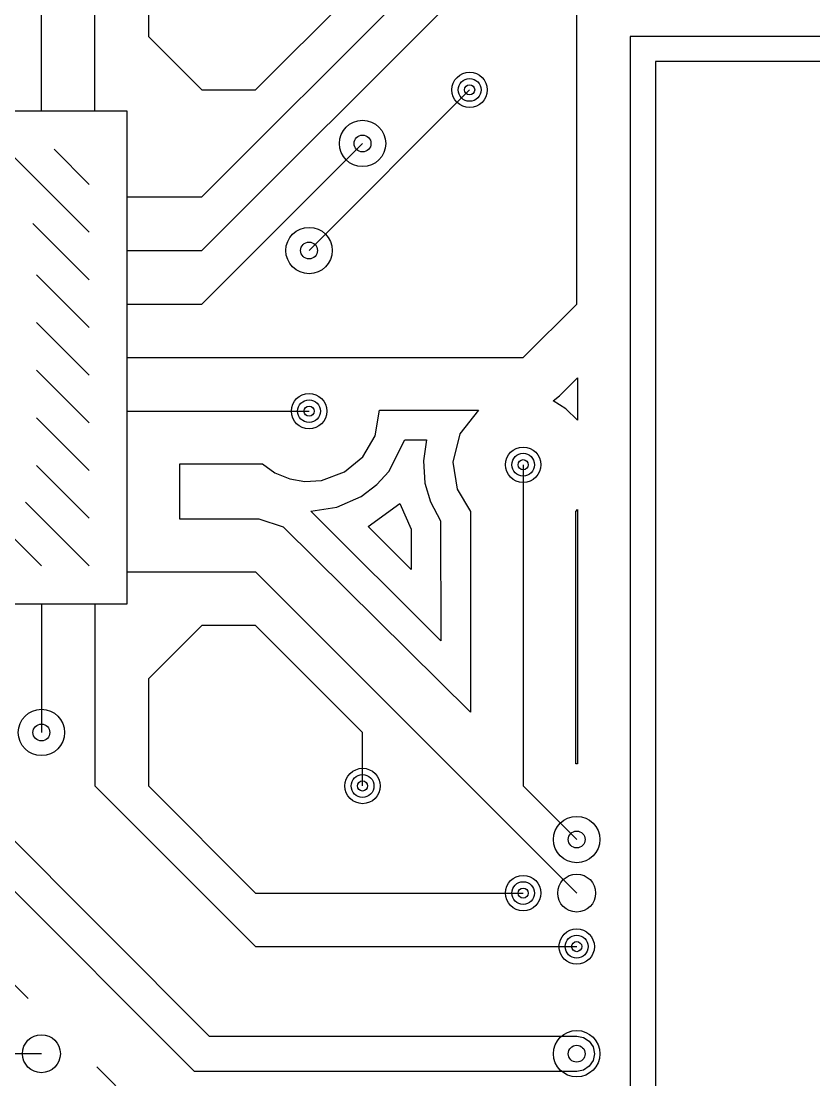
# Model space of a CAD drawing. Extents: x 7 to 280, y 7 to 360.
# Drawn here: x 70.64 to 89.45, y 172.1 to 197.21 of the extents above; entities that cross this region are included whole.
import ezdxf

# ---------------------------------------------------------------- set-up
doc = ezdxf.new("R2010")
doc.units = 0
doc.layers.add('SCORE', color=5, linetype='CONTINUOUS')

msp = doc.modelspace()

# ---------------------------------------------------------------- linework, layer by layer
at = {"layer": 'SCORE'}
for p, q in [((71.12, 196.85), (71.12, 224.79)), ((72.39, 196.85), (72.39, 218.44)), ((74.93, 191.77), (100.33, 217.17)), ((76.2, 195.58), (88.9, 208.28)), ((74.93, 193.04), (83.82, 201.93)), ((73.66, 199.39), (73.66, 196.85)), ((83.82, 190.5), (83.82, 199.39)), ((71.12, 195.072), (71.12, 196.85)), ((72.39, 195.072), (72.39, 196.85)), ((73.66, 196.85), (74.93, 195.58)), ((156.21, 196.85), (85.09, 196.85)), ((85.09, 196.85), (85.09, 163.83)), ((155.61, 196.25), (85.69, 196.25)), ((85.69, 196.25), (85.69, 164.43)), ((74.93, 195.58), (76.2, 195.58)), ((81.28, 195.58), (77.47, 191.77)), ((73.152, 195.072), (61.468, 195.072)), ((73.152, 183.388), (73.152, 195.072)), ((70.2876, 194.172), (72.252, 192.2076)), ((71.419, 194.172), (72.252, 193.339)), ((74.93, 190.5), (78.74, 194.31)), ((73.152, 193.04), (74.93, 193.04)), ((70.9146, 192.4137), (72.252, 191.0762)), ((73.152, 191.77), (74.93, 191.77)), ((71.004, 191.1929), (72.252, 189.9449)), ((73.152, 190.5), (74.93, 190.5)), ((82.55, 189.23), (83.82, 190.5)), ((71.004, 190.0615), (72.252, 188.8135)), ((73.152, 189.23), (74.93, 189.23)), ((74.93, 189.23), (82.55, 189.23)), ((71.004, 188.9301), (72.252, 187.6821)), ((83.409, 188.3224), (83.84, 188.7522)), ((83.84, 188.7522), (83.84, 187.7495)), ((83.2591, 188.2014), (83.409, 188.3224)), ((83.5611, 188.0187), (83.2591, 188.2014)), ((73.152, 187.96), (74.93, 187.96)), ((74.93, 187.96), (77.47, 187.96)), ((79.035, 187.3782), (79.1393, 187.98)), ((79.1393, 187.98), (81.4905, 187.98)), ((81.4905, 187.98), (81.0496, 187.4224)), ((83.84, 187.7495), (83.5611, 188.0187)), ((71.004, 187.7987), (72.252, 186.5507)), ((78.7433, 186.8801), (79.035, 187.3782)), ((81.0496, 187.4224), (80.8815, 186.7513)), ((79.3609, 186.5319), (79.7397, 187.28)), ((79.7397, 187.28), (80.2551, 187.28)), ((80.2551, 187.28), (80.1823, 186.7857)), ((78.3106, 186.5174), (78.7433, 186.8801)), ((71.004, 186.6674), (72.252, 185.4194)), ((74.402, 185.4), (74.402, 186.71)), ((74.402, 186.71), (76.3632, 186.71)), ((76.3632, 186.71), (76.6593, 186.5005)), ((80.1823, 186.7857), (80.2209, 186.2542)), ((80.8815, 186.7513), (80.985, 186.1082)), ((82.55, 186.69), (82.55, 179.07)), ((76.6593, 186.5005), (77.0112, 186.3547)), ((77.0112, 186.3547), (77.3675, 186.2935)), ((77.3675, 186.2935), (77.7692, 186.3175)), ((77.7692, 186.3175), (78.3106, 186.5174)), ((79.0765, 186.2182), (79.3609, 186.5319)), ((78.7058, 185.9382), (79.0765, 186.2182)), ((80.2209, 186.2542), (80.3507, 185.8082)), ((80.985, 186.1082), (81.3, 185.5832)), ((78.132, 185.6849), (78.7058, 185.9382)), ((70.7401, 185.7999), (72.252, 184.288)), ((77.5128, 185.591), (78.132, 185.6849)), ((80.5945, 182.5132), (77.5128, 185.591)), ((78.8693, 185.2284), (79.6215, 185.7708)), ((79.6215, 185.7708), (79.8902, 185.1586)), ((80.3507, 185.8082), (80.5899, 185.3588)), ((81.3, 185.5832), (81.3, 180.8178)), ((83.8, 185.5832), (83.84, 185.6305)), ((83.8, 179.5993), (83.8, 185.5832)), ((83.84, 185.6305), (83.84, 179.5993)), ((69.8726, 185.536), (71.1206, 184.288)), ((76.2883, 185.3965), (74.402, 185.4)), ((76.8654, 185.2077), (76.2883, 185.3965)), ((80.5899, 185.3588), (80.5945, 182.5132)), ((81.3, 180.8178), (76.8654, 185.2077)), ((79.8918, 184.2059), (78.8693, 185.2284)), ((79.8902, 185.1586), (79.8918, 184.2059)), ((73.152, 184.15), (74.93, 184.15)), ((74.93, 184.15), (76.2, 184.15)), ((76.2, 184.15), (83.82, 176.53)), ((61.468, 183.388), (73.152, 183.388)), ((71.12, 183.388), (71.12, 181.61)), ((72.39, 183.388), (72.39, 181.61)), ((74.93, 182.88), (73.66, 181.61)), ((76.2, 182.88), (74.93, 182.88)), ((78.74, 180.34), (76.2, 182.88)), ((66.337, 181.907), (75.104, 173.14)), ((71.12, 181.61), (71.12, 180.34)), ((72.39, 181.61), (72.39, 179.07)), ((73.66, 181.61), (73.66, 179.07)), ((74.756, 172.3), (65.743, 181.313)), ((78.74, 179.07), (78.74, 180.34)), ((83.84, 179.5993), (83.8, 179.5993)), ((72.39, 179.07), (76.2, 175.26)), ((73.66, 179.07), (76.2, 176.53)), ((82.55, 179.07), (83.82, 177.8)), ((76.2, 176.53), (82.55, 176.53)), ((68.7044, 176.1339), (70.8059, 174.0325)), ((76.2, 175.26), (83.82, 175.26)), ((75.104, 173.14), (83.82, 173.14)), ((83.82, 173.14), (83.9807, 173.108)), ((83.9807, 173.108), (84.117, 173.017)), ((84.117, 173.017), (84.208, 172.8807)), ((84.208, 172.8807), (84.24, 172.72)), ((71.12, 172.72), (66.04, 172.72)), ((84.208, 172.5593), (84.117, 172.423)), ((84.24, 172.72), (84.208, 172.5593)), ((72.4325, 172.4059), (73.7583, 171.08)), ((83.82, 172.3), (74.756, 172.3)), ((83.9807, 172.332), (83.82, 172.3)), ((84.117, 172.423), (83.9807, 172.332))]:
    msp.add_line(p, q, dxfattribs=at)
for centre, radius in [((81.28, 195.58), 0.42), ((81.28, 195.58), 0.27), ((81.28, 195.58), 0.12), ((78.74, 194.31), 0.55), ((78.74, 194.31), 0.2), ((77.47, 191.77), 0.55), ((77.47, 191.77), 0.2), ((77.47, 187.96), 0.42), ((77.47, 187.96), 0.27), ((77.47, 187.96), 0.12), ((82.55, 186.69), 0.42), ((82.55, 186.69), 0.27), ((82.55, 186.69), 0.12), ((71.12, 180.34), 0.55), ((71.12, 180.34), 0.2), ((78.74, 179.07), 0.42), ((78.74, 179.07), 0.27), ((78.74, 179.07), 0.12), ((83.82, 177.8), 0.55), ((83.82, 177.8), 0.2), ((82.55, 176.53), 0.42), ((82.55, 176.53), 0.27), ((83.82, 176.53), 0.45), ((82.55, 176.53), 0.12), ((83.82, 175.26), 0.42), ((83.82, 175.26), 0.27), ((83.82, 175.26), 0.12), ((83.82, 172.72), 0.55), ((71.12, 172.72), 0.45), ((83.82, 172.72), 0.2)]:
    msp.add_circle(centre, radius, dxfattribs=at)

doc.saveas('drawing.dxf')
